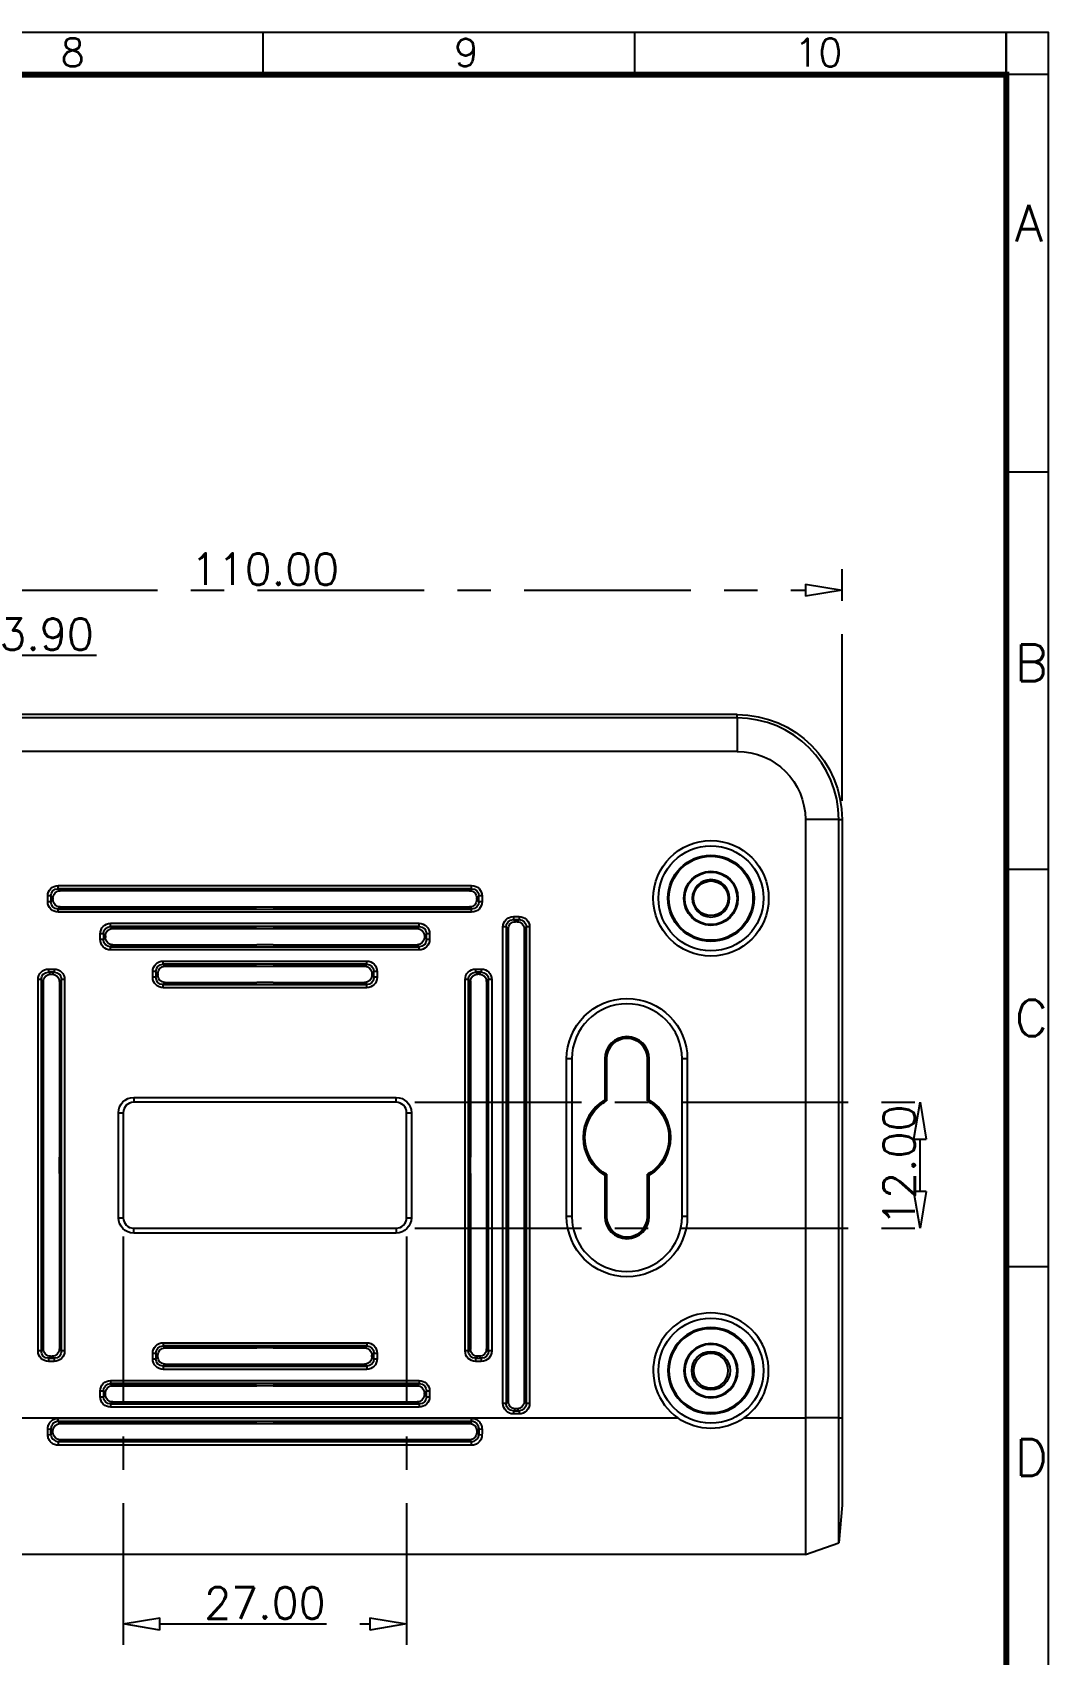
# Model space of a CAD drawing. Header units: millimetres. Extents: x 3683 to 5830, y 1279 to 1555.
# Drawn here: x 3948.6 to 4045.4, y 1400.5 to 1555 of the extents above; entities that cross this region are included whole.
import ezdxf

# ---------------------------------------------------------------- set-up
doc = ezdxf.new("R2010")
doc.units = ezdxf.units.MM
doc.header["$LTSCALE"] = 0.5
doc.linetypes.add('CENTER', pattern=[50.8, 31.75, -6.35, 6.35, -6.35])
doc.layers.add('112', color=7, linetype='Continuous', true_color=0xffffff)
doc.layers.add('A1_KUANG', color=7, linetype='Continuous')
doc.layers.add('A4_KUANG', color=7, linetype='Continuous')
doc.layers.add('dim', color=82, linetype='Continuous', lineweight=9)
doc.styles.get("Standard").update_dxf_attribs({"font": 'txt', "bigfont": 'gbcbig.shx'})
doc.dimstyles.new('VT-3.00', dxfattribs={"dimtxt": 3, "dimasz": 3.5, "dimexe": 2, "dimexo": 1.8, "dimgap": 0.5, "dimtad": 1, "dimzin": 0, "dimdsep": 46, "dimtxsty": 'Standard', "dimblk": 'CLOSEDBLANK', "dimcen": 0.3, "dimclrd": 1, "dimclre": 1, "dimclrt": 7, "dimadec": 1, "dimazin": 0, "dimtfac": 1, "dimtofl": 0, "dimtmove": 0, "dimatfit": 3, "dimldrblk": 'CLOSEDBLANK', "dimfxl": 0, "dimtolj": 1, "dimtzin": 0, "dimarcsym": 0})

# ---------------------------------------------------------------- blocks, each defined once
blk = doc.blocks.new('A$C3291225B')
at = {"layer": 'A4_KUANG'}
for p, q in [((204.67, 194.15), (204.67, 197.01)), ((229.9, 194.15), (229.9, 197.01)), ((255.13, 194.15), (255.13, 197.01)), ((255.14, 0), (255.14, 197.01)), ((258, 194.15), (2.87, 194.15)), ((257.99, 167.16), (255.13, 167.16)), ((257.99, 140.18), (255.13, 140.18)), ((257.99, 113.2), (255.13, 113.2))]:
    blk.add_line(p, q, dxfattribs=at)
at = {"layer": 'A4_KUANG', "color": 8}
blk.add_lwpolyline([(258, 0), (258, 197.01), (0, 197.01), (0, 0)], close=True, dxfattribs=at)
at = {"layer": 'A4_KUANG', "const_width": 0.4}
blk.add_lwpolyline([(2.87, 2.87), (2.87, 194.15), (255.13, 194.15), (255.14, 2.87), (2.87, 2.87)], dxfattribs=at)
at = {"layer": 'A4_KUANG'}
for s, height, p in [('8', 1.91, (190.91, 194.69)), ('9', 1.91, (217.64, 194.69)), ('10', 1.91, (240.72, 194.69)), ('A', 2.48, (255.71, 182.82)), ('B', 2.48, (255.71, 152.97)), ('C', 2.48, (255.71, 128.85)), ('D', 2.48, (255.71, 99.01))]:
    blk.add_text(s, height=height, dxfattribs=at).set_placement(p)
blk = doc.blocks.new('_ClosedBlank')
at = {"color": 0, "linetype": 'ByBlock', "lineweight": -2}
for p, q in [((-1, 0.167), (0, 0)), ((-1, 0.167), (-1, -0.167)), ((0, 0), (-1, -0.167))]:
    blk.add_line(p, q, dxfattribs=at)
blk = doc.blocks.new('*D5')
at = {"layer": 'Defpoints', "color": 0, "linetype": 'CENTER'}
for p in [(8496.46, 3094.49), (8386.46, 3072.63), (8496.46, 3072.63)]:
    blk.add_point(p, dxfattribs=at)
at = {"layer": 'dim', "color": 1, "linetype": 'CENTER', "lineweight": -2}
for p, q in [((8386.46, 3074.43), (8386.46, 3096.49)), ((8496.46, 3074.43), (8496.46, 3096.49)), ((8389.96, 3094.49), (8492.96, 3094.49))]:
    blk.add_line(p, q, dxfattribs=at)
at = {"layer": 'dim', "color": 1, "linetype": 'CENTER', "lineweight": -2, "xscale": 3.5, "yscale": 3.5, "zscale": 3.5, "rotation": 180}
blk.add_blockref('_ClosedBlank', (8386.46, 3094.49), dxfattribs=at)
at = {"layer": 'dim', "color": 1, "linetype": 'CENTER', "lineweight": -2, "xscale": 3.5, "yscale": 3.5, "zscale": 3.5}
blk.add_blockref('_ClosedBlank', (8496.46, 3094.49), dxfattribs=at)
at = {"layer": 'dim', "color": 7, "linetype": 'CENTER', "insert": (8441.46, 3096.49), "char_height": 3, "attachment_point": 5}
blk.add_mtext('\\A1;110.00', dxfattribs=at)
blk = doc.blocks.new('*D12')
at = {"layer": 'Defpoints', "color": 0, "linetype": 'CENTER'}
for p in [(8427.96, 3034.7), (8454.96, 3034.7), (8454.96, 2996)]:
    blk.add_point(p, dxfattribs=at)
at = {"layer": 'dim', "color": 1, "linetype": 'CENTER', "lineweight": -2}
for p, q in [((8427.96, 3032.9), (8427.96, 2994)), ((8454.96, 3032.9), (8454.96, 2994)), ((8431.46, 2996), (8451.46, 2996))]:
    blk.add_line(p, q, dxfattribs=at)
at = {"layer": 'dim', "color": 1, "linetype": 'CENTER', "lineweight": -2, "xscale": 3.5, "yscale": 3.5, "zscale": 3.5, "rotation": 180}
blk.add_blockref('_ClosedBlank', (8427.96, 2996), dxfattribs=at)
at = {"layer": 'dim', "color": 1, "linetype": 'CENTER', "lineweight": -2, "xscale": 3.5, "yscale": 3.5, "zscale": 3.5}
blk.add_blockref('_ClosedBlank', (8454.96, 2996), dxfattribs=at)
at = {"layer": 'dim', "color": 7, "linetype": 'CENTER', "insert": (8441.46, 2998), "char_height": 3, "attachment_point": 5}
blk.add_mtext('\\A1;27.00', dxfattribs=at)
blk = doc.blocks.new('*D13')
at = {"layer": 'Defpoints', "color": 0, "linetype": 'CENTER'}
for p in [(8453.96, 3045.7), (8503.89, 3045.7), (8453.96, 3033.7)]:
    blk.add_point(p, dxfattribs=at)
at = {"layer": 'dim', "color": 1, "linetype": 'CENTER', "lineweight": -2}
for p, q in [((8455.76, 3045.7), (8505.89, 3045.7)), ((8503.89, 3037.2), (8503.89, 3042.2)), ((8455.76, 3033.7), (8505.89, 3033.7))]:
    blk.add_line(p, q, dxfattribs=at)
at = {"layer": 'dim', "color": 1, "linetype": 'CENTER', "lineweight": -2, "xscale": 3.5, "yscale": 3.5, "zscale": 3.5}
for p, rotation in [((8503.89, 3045.7), 90), ((8503.89, 3033.7), 270)]:
    blk.add_blockref('_ClosedBlank', p, dxfattribs=dict(at, rotation=rotation))
at = {"layer": 'dim', "color": 7, "linetype": 'CENTER', "insert": (8501.89, 3039.7), "char_height": 3, "attachment_point": 5, "rotation": 90}
blk.add_mtext('\\A1;12.00', dxfattribs=at)
blk = doc.blocks.new('*D14')
at = {"layer": 'Defpoints', "color": 0, "linetype": 'CENTER'}
for p in [(8408.91, 3088.29), (8405.01, 3049.83), (8408.91, 3049.83)]:
    blk.add_point(p, dxfattribs=at)
at = {"layer": 'dim', "color": 1, "linetype": 'CENTER', "lineweight": -2}
for p, q in [((8405.01, 3051.63), (8405.01, 3090.29)), ((8408.91, 3051.63), (8408.91, 3090.29)), ((8401.51, 3088.29), (8398.01, 3088.29)), ((8412.41, 3088.29), (8425.41, 3088.29))]:
    blk.add_line(p, q, dxfattribs=at)
at = {"layer": 'dim', "color": 1, "linetype": 'CENTER', "lineweight": -2, "xscale": 3.5, "yscale": 3.5, "zscale": 3.5}
blk.add_blockref('_ClosedBlank', (8405.01, 3088.29), dxfattribs=at)
at = {"layer": 'dim', "color": 1, "linetype": 'CENTER', "lineweight": -2, "xscale": 3.5, "yscale": 3.5, "zscale": 3.5, "rotation": 180}
blk.add_blockref('_ClosedBlank', (8408.91, 3088.29), dxfattribs=at)
at = {"layer": 'dim', "color": 7, "linetype": 'CENTER', "insert": (8420.66, 3090.29), "char_height": 3, "attachment_point": 5}
blk.add_mtext('\\A1;3.90', dxfattribs=at)

msp = doc.modelspace()

# ---------------------------------------------------------------- linework, layer by layer
at = {"layer": '112', "color": 7}
for p, q in [((4015.7, 1490), (3925.7, 1490)), ((4015.7, 1489.684), (4015.7, 1490)), ((4015.7, 1489.684), (3925.7, 1489.684)), ((4015.7, 1489.684), (4015.7, 1486.5)), ((4015.7, 1486.5), (3925.7, 1486.5)), ((4022.2, 1480), (4022.2, 1423)), ((4025.385, 1480), (4022.2, 1480)), ((4025.385, 1423), (4025.385, 1480)), ((4025.385, 1480), (4025.7, 1480)), ((4025.7, 1480), (4025.7, 1423)), ((3951.003, 1473.717), (3990.398, 1473.717)), ((3951.003, 1473.419), (3951.003, 1473.717)), ((3990.398, 1473.419), (3951.003, 1473.419)), ((3951.154, 1473.268), (3951.003, 1473.419)), ((3951.154, 1473.268), (3969.9, 1473.268)), ((3969.918, 1473.224), (3951.198, 1473.224)), ((3969.9, 1473.268), (3969.918, 1473.224)), ((3971.483, 1473.224), (3969.918, 1473.224)), ((3971.483, 1473.224), (3971.5, 1473.268)), ((3990.203, 1473.224), (3971.483, 1473.224)), ((3971.5, 1473.268), (3990.247, 1473.268)), ((3990.398, 1473.419), (3990.247, 1473.268)), ((3990.398, 1473.419), (3990.398, 1473.717)), ((3950.007, 1472.179), (3950.007, 1472.721)), ((3950.306, 1472.721), (3950.007, 1472.721)), ((3950.306, 1472.179), (3950.007, 1472.179)), ((3950.306, 1472.721), (3950.306, 1472.179)), ((3950.306, 1472.721), (3950.5, 1472.527)), ((3950.5, 1472.374), (3950.306, 1472.179)), ((3950.5, 1472.527), (3950.5, 1472.374)), ((3951.003, 1471.482), (3951.154, 1471.633)), ((3951.003, 1471.183), (3951.003, 1471.482)), ((3951.003, 1471.482), (3990.398, 1471.482)), ((3951.154, 1471.633), (3969.9, 1471.633)), ((3951.198, 1471.676), (3969.918, 1471.676)), ((3969.918, 1471.676), (3969.9, 1471.633)), ((3969.918, 1471.676), (3971.483, 1471.676)), ((3971.5, 1471.633), (3971.483, 1471.676)), ((3971.483, 1471.676), (3990.203, 1471.676)), ((3971.5, 1471.633), (3990.247, 1471.633)), ((3990.247, 1471.633), (3990.398, 1471.482)), ((3990.398, 1471.183), (3990.398, 1471.482)), ((3990.9, 1472.527), (3991.095, 1472.721)), ((3990.9, 1472.374), (3990.9, 1472.527)), ((3991.095, 1472.179), (3990.9, 1472.374)), ((3991.394, 1472.721), (3991.095, 1472.721)), ((3991.095, 1472.179), (3991.095, 1472.721)), ((3991.394, 1472.179), (3991.095, 1472.179)), ((3991.394, 1472.721), (3991.394, 1472.179)), ((3990.398, 1471.183), (3951.003, 1471.183)), ((3956.003, 1470.117), (3985.398, 1470.117)), ((3956.003, 1469.819), (3956.003, 1470.117)), ((3985.398, 1469.819), (3956.003, 1469.819)), ((3956.154, 1469.668), (3956.003, 1469.819)), ((3969.9, 1469.668), (3956.154, 1469.668)), ((3969.9, 1469.668), (3969.918, 1469.624)), ((3971.483, 1469.624), (3971.5, 1469.668)), ((3985.247, 1469.668), (3971.5, 1469.668)), ((3985.398, 1469.819), (3985.247, 1469.668)), ((3985.398, 1469.819), (3985.398, 1470.117)), ((3993.383, 1424.374), (3993.383, 1469.769)), ((3993.682, 1469.769), (3993.383, 1469.769)), ((3993.682, 1469.769), (3993.682, 1424.374)), ((3993.682, 1469.769), (3993.833, 1469.618)), ((3994.379, 1470.765), (3994.922, 1470.765)), ((3994.379, 1470.765), (3994.379, 1470.466)), ((3994.922, 1470.466), (3994.379, 1470.466)), ((3994.574, 1470.272), (3994.379, 1470.466)), ((3994.727, 1470.272), (3994.574, 1470.272)), ((3994.922, 1470.466), (3994.727, 1470.272)), ((3994.922, 1470.765), (3994.922, 1470.466)), ((3995.468, 1469.618), (3995.619, 1469.769)), ((3995.619, 1424.374), (3995.619, 1469.769)), ((3995.918, 1469.769), (3995.619, 1469.769)), ((3995.918, 1469.769), (3995.918, 1424.374)), ((3955.007, 1468.579), (3955.007, 1469.121)), ((3955.306, 1469.121), (3955.007, 1469.121)), ((3955.306, 1468.579), (3955.007, 1468.579)), ((3955.306, 1469.121), (3955.306, 1468.579)), ((3955.306, 1469.121), (3955.5, 1468.927)), ((3955.5, 1468.774), (3955.306, 1468.579)), ((3955.5, 1468.927), (3955.5, 1468.774)), ((3956.198, 1469.624), (3969.918, 1469.624)), ((3969.918, 1469.624), (3971.483, 1469.624)), ((3971.483, 1469.624), (3985.203, 1469.624)), ((3985.9, 1468.927), (3986.095, 1469.121)), ((3985.9, 1468.927), (3985.9, 1468.774)), ((3986.095, 1468.579), (3985.9, 1468.774)), ((3986.394, 1469.121), (3986.095, 1469.121)), ((3986.095, 1468.579), (3986.095, 1469.121)), ((3986.394, 1468.579), (3986.095, 1468.579)), ((3986.394, 1469.121), (3986.394, 1468.579)), ((3993.833, 1469.618), (3993.833, 1447.872)), ((3993.877, 1469.574), (3993.877, 1447.872)), ((3995.424, 1447.854), (3995.424, 1469.574)), ((3995.468, 1469.618), (3995.468, 1447.872)), ((3956.003, 1467.882), (3956.154, 1468.033)), ((3956.003, 1467.583), (3956.003, 1467.882)), ((3956.003, 1467.882), (3985.398, 1467.882)), ((3985.398, 1467.583), (3956.003, 1467.583)), ((3956.154, 1468.033), (3969.9, 1468.033)), ((3956.198, 1468.076), (3969.918, 1468.076)), ((3969.918, 1468.076), (3969.9, 1468.033)), ((3971.483, 1468.076), (3969.918, 1468.076)), ((3971.5, 1468.033), (3971.483, 1468.076)), ((3971.483, 1468.076), (3985.203, 1468.076)), ((3971.5, 1468.033), (3985.247, 1468.033)), ((3985.247, 1468.033), (3985.398, 1467.882)), ((3985.398, 1467.583), (3985.398, 1467.882)), ((3950.079, 1465.765), (3950.622, 1465.765)), ((3950.079, 1465.765), (3950.079, 1465.466)), ((3950.622, 1465.466), (3950.079, 1465.466)), ((3950.274, 1465.272), (3950.079, 1465.466)), ((3950.274, 1465.272), (3950.427, 1465.272)), ((3950.622, 1465.466), (3950.427, 1465.272)), ((3950.622, 1465.765), (3950.622, 1465.466)), ((3960.007, 1464.979), (3960.007, 1465.521)), ((3960.306, 1465.521), (3960.007, 1465.521)), ((3960.306, 1465.521), (3960.306, 1464.979)), ((3960.306, 1465.521), (3960.5, 1465.327)), ((3960.5, 1465.174), (3960.306, 1464.979)), ((3960.5, 1465.327), (3960.5, 1465.174)), ((3961.003, 1466.517), (3980.398, 1466.517)), ((3961.003, 1466.219), (3961.003, 1466.517)), ((3980.398, 1466.219), (3961.003, 1466.219)), ((3961.154, 1466.068), (3961.003, 1466.219)), ((3969.9, 1466.068), (3961.154, 1466.068)), ((3961.198, 1466.024), (3969.918, 1466.024)), ((3969.9, 1466.068), (3969.918, 1466.024)), ((3969.918, 1466.024), (3971.483, 1466.024)), ((3971.483, 1466.024), (3971.5, 1466.068)), ((3971.483, 1466.024), (3980.203, 1466.024)), ((3980.247, 1466.068), (3971.5, 1466.068)), ((3980.398, 1466.219), (3980.247, 1466.068)), ((3980.398, 1466.219), (3980.398, 1466.517)), ((3980.9, 1465.327), (3981.095, 1465.521)), ((3980.9, 1465.327), (3980.9, 1465.174)), ((3981.095, 1464.979), (3980.9, 1465.174)), ((3981.394, 1465.521), (3981.095, 1465.521)), ((3981.095, 1464.979), (3981.095, 1465.521)), ((3981.394, 1465.521), (3981.394, 1464.979)), ((3990.779, 1465.765), (3991.322, 1465.765)), ((3990.779, 1465.765), (3990.779, 1465.466)), ((3991.322, 1465.466), (3990.779, 1465.466)), ((3990.974, 1465.272), (3990.779, 1465.466)), ((3991.127, 1465.272), (3990.974, 1465.272)), ((3991.322, 1465.466), (3991.127, 1465.272)), ((3991.322, 1465.765), (3991.322, 1465.466)), ((3949.083, 1429.374), (3949.083, 1464.769)), ((3949.382, 1464.769), (3949.083, 1464.769)), ((3949.382, 1464.769), (3949.382, 1429.374)), ((3949.382, 1464.769), (3949.533, 1464.618)), ((3949.533, 1447.872), (3949.533, 1464.618)), ((3949.577, 1464.574), (3949.577, 1447.872)), ((3951.124, 1464.574), (3951.124, 1447.854)), ((3951.168, 1464.618), (3951.319, 1464.769)), ((3951.168, 1464.618), (3951.168, 1447.872)), ((3951.319, 1429.374), (3951.319, 1464.769)), ((3951.618, 1464.769), (3951.319, 1464.769)), ((3951.618, 1464.769), (3951.618, 1429.374)), ((3960.306, 1464.979), (3960.007, 1464.979)), ((3961.003, 1464.282), (3961.154, 1464.433)), ((3961.003, 1463.983), (3961.003, 1464.282)), ((3961.003, 1464.282), (3980.398, 1464.282)), ((3980.398, 1463.983), (3961.003, 1463.983)), ((3961.154, 1464.433), (3969.9, 1464.433)), ((3961.198, 1464.476), (3969.918, 1464.476)), ((3969.918, 1464.476), (3969.9, 1464.433)), ((3971.483, 1464.476), (3969.918, 1464.476)), ((3971.5, 1464.433), (3971.483, 1464.476)), ((3971.483, 1464.476), (3980.203, 1464.476)), ((3971.5, 1464.433), (3980.247, 1464.433)), ((3980.247, 1464.433), (3980.398, 1464.282)), ((3980.398, 1463.983), (3980.398, 1464.282)), ((3981.394, 1464.979), (3981.095, 1464.979)), ((3989.783, 1429.374), (3989.783, 1464.769)), ((3990.082, 1464.769), (3989.783, 1464.769)), ((3990.082, 1464.769), (3990.082, 1429.374)), ((3990.082, 1464.769), (3990.233, 1464.618)), ((3990.233, 1464.618), (3990.233, 1447.872)), ((3990.277, 1464.574), (3990.277, 1447.854)), ((3991.824, 1464.574), (3991.824, 1447.872)), ((3991.868, 1464.618), (3992.019, 1464.769)), ((3991.868, 1447.872), (3991.868, 1464.618)), ((3992.318, 1464.769), (3992.019, 1464.769)), ((3992.019, 1429.374), (3992.019, 1464.769)), ((3992.318, 1464.769), (3992.318, 1429.374)), ((3999.95, 1457.2), (3999.45, 1457.2)), ((3999.45, 1442.2), (3999.45, 1457.2)), ((3999.95, 1457.2), (3999.95, 1442.2)), ((4003.075, 1457.2), (4003.075, 1453.294)), ((4003.075, 1457.2), (4003.119, 1457.2)), ((4003.119, 1453.269), (4003.119, 1457.2)), ((4003.25, 1457.2), (4003.25, 1453.193)), ((4007.15, 1453.193), (4007.15, 1457.2)), ((4007.325, 1457.2), (4007.282, 1457.2)), ((4007.282, 1457.2), (4007.282, 1453.269)), ((4007.325, 1453.294), (4007.325, 1457.2)), ((4010.95, 1457.2), (4010.45, 1457.2)), ((4010.45, 1442.2), (4010.45, 1457.2)), ((4010.95, 1457.2), (4010.95, 1442.2)), ((3958.2, 1453.53), (3983.2, 1453.53)), ((3958.2, 1453.53), (3958.2, 1453.072)), ((3983.2, 1453.072), (3958.2, 1453.072)), ((3983.2, 1453.072), (3983.2, 1453.53)), ((3956.742, 1442.072), (3956.742, 1452.072)), ((3956.742, 1452.072), (3957.2, 1452.072)), ((3957.2, 1452.072), (3957.2, 1442.072)), ((3984.2, 1442.072), (3984.2, 1452.072)), ((3984.2, 1452.072), (3984.659, 1452.072)), ((3984.659, 1452.072), (3984.659, 1442.072)), ((3949.533, 1447.872), (3949.577, 1447.872)), ((3949.577, 1447.872), (3949.577, 1446.272)), ((3951.124, 1447.854), (3951.168, 1447.872)), ((3951.124, 1446.289), (3951.124, 1447.854)), ((3990.277, 1447.854), (3990.233, 1447.872)), ((3990.277, 1446.289), (3990.277, 1447.854)), ((3991.824, 1447.872), (3991.824, 1446.272)), ((3991.868, 1447.872), (3991.824, 1447.872)), ((3993.877, 1447.872), (3993.833, 1447.872)), ((3993.877, 1447.872), (3993.877, 1446.272)), ((3995.468, 1447.872), (3995.424, 1447.854)), ((3995.424, 1446.289), (3995.424, 1447.854)), ((3949.577, 1446.272), (3949.533, 1446.272)), ((3949.533, 1429.525), (3949.533, 1446.272)), ((3949.577, 1446.272), (3949.577, 1429.569)), ((3951.168, 1446.272), (3951.124, 1446.289)), ((3951.124, 1446.289), (3951.124, 1429.569)), ((3951.168, 1446.272), (3951.168, 1429.525)), ((3990.233, 1446.272), (3990.277, 1446.289)), ((3990.233, 1446.272), (3990.233, 1429.525)), ((3990.277, 1446.289), (3990.277, 1429.569)), ((3991.824, 1446.272), (3991.868, 1446.272)), ((3991.824, 1446.272), (3991.824, 1429.569)), ((3991.868, 1429.525), (3991.868, 1446.272)), ((3993.833, 1446.272), (3993.877, 1446.272)), ((3993.833, 1446.272), (3993.833, 1424.525)), ((3993.877, 1446.272), (3993.877, 1424.569)), ((3995.424, 1446.289), (3995.468, 1446.272)), ((3995.424, 1424.569), (3995.424, 1446.289)), ((3995.468, 1446.272), (3995.468, 1424.525)), ((4003.075, 1446.106), (4003.075, 1442.2)), ((4003.119, 1442.2), (4003.119, 1446.131)), ((4003.25, 1446.208), (4003.25, 1442.2)), ((4007.15, 1442.2), (4007.15, 1446.208)), ((4007.282, 1446.131), (4007.282, 1442.2)), ((4007.325, 1442.2), (4007.325, 1446.106)), ((3956.742, 1442.072), (3957.2, 1442.072)), ((3984.2, 1442.072), (3984.659, 1442.072)), ((3999.95, 1442.2), (3999.45, 1442.2)), ((4003.075, 1442.2), (4003.119, 1442.2)), ((4007.325, 1442.2), (4007.282, 1442.2)), ((4010.95, 1442.2), (4010.45, 1442.2)), ((3958.2, 1441.072), (3983.2, 1441.072)), ((3958.2, 1440.613), (3958.2, 1441.072)), ((3983.2, 1440.613), (3958.2, 1440.613)), ((3983.2, 1441.072), (3983.2, 1440.613)), ((3949.533, 1429.525), (3949.382, 1429.374)), ((3951.319, 1429.374), (3951.168, 1429.525)), ((3961.003, 1430.161), (3980.398, 1430.161)), ((3961.003, 1430.161), (3961.003, 1429.862)), ((3980.398, 1429.862), (3961.003, 1429.862)), ((3961.154, 1429.711), (3961.003, 1429.862)), ((3961.154, 1429.711), (3969.9, 1429.711)), ((3961.198, 1429.667), (3969.918, 1429.667)), ((3969.918, 1429.667), (3969.9, 1429.711)), ((3971.483, 1429.667), (3969.918, 1429.667)), ((3971.5, 1429.711), (3971.483, 1429.667)), ((3971.483, 1429.667), (3980.203, 1429.667)), ((3971.5, 1429.711), (3980.247, 1429.711)), ((3980.398, 1429.862), (3980.247, 1429.711)), ((3980.398, 1430.161), (3980.398, 1429.862)), ((3990.233, 1429.525), (3990.082, 1429.374)), ((3992.019, 1429.374), (3991.868, 1429.525)), ((3949.382, 1429.374), (3949.083, 1429.374)), ((3950.079, 1428.677), (3950.274, 1428.872)), ((3950.079, 1428.677), (3950.079, 1428.378)), ((3950.079, 1428.677), (3950.622, 1428.677)), ((3950.622, 1428.378), (3950.079, 1428.378)), ((3950.274, 1428.872), (3950.427, 1428.872)), ((3950.427, 1428.872), (3950.622, 1428.677)), ((3950.622, 1428.677), (3950.622, 1428.378)), ((3951.618, 1429.374), (3951.319, 1429.374)), ((3960.007, 1428.622), (3960.007, 1429.165)), ((3960.007, 1429.165), (3960.306, 1429.165)), ((3960.007, 1428.622), (3960.306, 1428.622)), ((3960.306, 1429.165), (3960.306, 1428.622)), ((3960.306, 1429.165), (3960.5, 1428.97)), ((3960.5, 1428.817), (3960.306, 1428.622)), ((3960.5, 1428.817), (3960.5, 1428.97)), ((3961.003, 1427.925), (3961.154, 1428.076)), ((3961.003, 1427.925), (3961.003, 1427.626)), ((3961.003, 1427.925), (3980.398, 1427.925)), ((3969.9, 1428.076), (3961.154, 1428.076)), ((3961.198, 1428.12), (3969.918, 1428.12)), ((3969.9, 1428.076), (3969.918, 1428.12)), ((3969.918, 1428.12), (3971.483, 1428.12)), ((3971.483, 1428.12), (3971.5, 1428.076)), ((3971.483, 1428.12), (3980.203, 1428.12)), ((3980.247, 1428.076), (3971.5, 1428.076)), ((3980.247, 1428.076), (3980.398, 1427.925)), ((3980.398, 1427.925), (3980.398, 1427.626)), ((3980.9, 1428.97), (3981.095, 1429.165)), ((3980.9, 1428.817), (3980.9, 1428.97)), ((3981.095, 1428.622), (3980.9, 1428.817)), ((3981.095, 1429.165), (3981.394, 1429.165)), ((3981.095, 1428.622), (3981.095, 1429.165)), ((3981.095, 1428.622), (3981.394, 1428.622)), ((3981.394, 1429.165), (3981.394, 1428.622)), ((3990.082, 1429.374), (3989.783, 1429.374)), ((3990.779, 1428.677), (3990.974, 1428.872)), ((3990.779, 1428.677), (3990.779, 1428.378)), ((3990.779, 1428.677), (3991.322, 1428.677)), ((3991.322, 1428.378), (3990.779, 1428.378)), ((3991.127, 1428.872), (3990.974, 1428.872)), ((3991.127, 1428.872), (3991.322, 1428.677)), ((3991.322, 1428.677), (3991.322, 1428.378)), ((3992.318, 1429.374), (3992.019, 1429.374)), ((3956.003, 1426.561), (3985.398, 1426.561)), ((3956.003, 1426.561), (3956.003, 1426.262)), ((3980.398, 1427.626), (3961.003, 1427.626)), ((3985.398, 1426.561), (3985.398, 1426.262)), ((3955.007, 1425.022), (3955.007, 1425.565)), ((3955.007, 1425.565), (3955.306, 1425.565)), ((3955.007, 1425.022), (3955.306, 1425.022)), ((3955.306, 1425.565), (3955.306, 1425.022)), ((3955.306, 1425.565), (3955.5, 1425.37)), ((3955.5, 1425.217), (3955.306, 1425.022)), ((3955.5, 1425.217), (3955.5, 1425.37)), ((3985.398, 1426.262), (3956.003, 1426.262)), ((3956.154, 1426.111), (3956.003, 1426.262)), ((3956.154, 1426.111), (3969.9, 1426.111)), ((3956.198, 1426.067), (3969.918, 1426.067)), ((3969.918, 1426.067), (3969.9, 1426.111)), ((3971.483, 1426.067), (3969.918, 1426.067)), ((3971.5, 1426.111), (3971.483, 1426.067)), ((3971.483, 1426.067), (3985.203, 1426.067)), ((3971.5, 1426.111), (3985.247, 1426.111)), ((3985.398, 1426.262), (3985.247, 1426.111)), ((3985.9, 1425.37), (3986.095, 1425.565)), ((3985.9, 1425.217), (3985.9, 1425.37)), ((3986.095, 1425.022), (3985.9, 1425.217)), ((3986.095, 1425.022), (3986.095, 1425.565)), ((3986.095, 1425.565), (3986.394, 1425.565)), ((3986.095, 1425.022), (3986.394, 1425.022)), ((3986.394, 1425.565), (3986.394, 1425.022)), ((3956.003, 1424.325), (3956.154, 1424.476)), ((3956.003, 1424.325), (3956.003, 1424.026)), ((3956.003, 1424.325), (3985.398, 1424.325)), ((3985.398, 1424.026), (3956.003, 1424.026)), ((3969.9, 1424.476), (3956.154, 1424.476)), ((3956.198, 1424.52), (3969.918, 1424.52)), ((3969.9, 1424.476), (3969.918, 1424.52)), ((3969.918, 1424.52), (3971.483, 1424.52)), ((3971.483, 1424.52), (3971.5, 1424.476)), ((3971.483, 1424.52), (3985.203, 1424.52)), ((3985.247, 1424.476), (3971.5, 1424.476)), ((3985.247, 1424.476), (3985.398, 1424.325)), ((3985.398, 1424.325), (3985.398, 1424.026)), ((3993.682, 1424.374), (3993.383, 1424.374)), ((3993.833, 1424.525), (3993.682, 1424.374)), ((3994.379, 1423.677), (3994.574, 1423.872)), ((3994.379, 1423.677), (3994.379, 1423.378)), ((3994.379, 1423.677), (3994.922, 1423.677)), ((3994.922, 1423.378), (3994.379, 1423.378)), ((3994.727, 1423.872), (3994.574, 1423.872)), ((3994.727, 1423.872), (3994.922, 1423.677)), ((3994.922, 1423.677), (3994.922, 1423.378)), ((3995.619, 1424.374), (3995.468, 1424.525)), ((3995.918, 1424.374), (3995.619, 1424.374)), ((3931.363, 1423), (4010.038, 1423)), ((3950.309, 1421.961), (3950.5, 1421.77)), ((3950.5, 1421.617), (3950.5, 1421.77)), ((3951.003, 1422.96), (3990.398, 1422.96)), ((3951.003, 1422.662), (3951.003, 1422.96)), ((3990.398, 1422.662), (3951.003, 1422.662)), ((3951.154, 1422.511), (3951.003, 1422.662)), ((3969.9, 1422.511), (3951.154, 1422.511)), ((3951.198, 1422.467), (3969.918, 1422.467)), ((3969.918, 1422.467), (3969.9, 1422.511)), ((3969.918, 1422.467), (3971.483, 1422.467)), ((3971.5, 1422.511), (3971.483, 1422.467)), ((3971.483, 1422.467), (3990.203, 1422.467)), ((3990.247, 1422.511), (3971.5, 1422.511)), ((3990.398, 1422.662), (3990.247, 1422.511)), ((3990.398, 1422.662), (3990.398, 1422.96)), ((3990.9, 1421.77), (3991.091, 1421.961)), ((3990.9, 1421.77), (3990.9, 1421.617)), ((4016.363, 1423), (4022.2, 1423)), ((4022.2, 1423), (4022.2, 1410)), ((4025.385, 1423), (4022.2, 1423)), ((4025.385, 1411.092), (4025.385, 1423)), ((4025.385, 1423), (4025.7, 1423)), ((4025.7, 1423), (4025.7, 1414.7)), ((3950.5, 1421.617), (3950.314, 1421.431)), ((3951.026, 1420.748), (3951.172, 1420.894)), ((3951.026, 1420.388), (3951.026, 1420.748)), ((3951.026, 1420.748), (3990.375, 1420.748)), ((3990.375, 1420.388), (3951.026, 1420.388)), ((3969.907, 1420.894), (3951.172, 1420.894)), ((3969.918, 1420.92), (3951.198, 1420.92)), ((3969.907, 1420.894), (3969.918, 1420.92)), ((3971.483, 1420.92), (3969.918, 1420.92)), ((3971.483, 1420.92), (3971.493, 1420.894)), ((3990.203, 1420.92), (3971.483, 1420.92)), ((3990.229, 1420.894), (3971.493, 1420.894)), ((3990.229, 1420.894), (3990.375, 1420.748)), ((3990.375, 1420.388), (3990.375, 1420.748)), ((3991.087, 1421.431), (3990.9, 1421.617)), ((4025.7, 1414.7), (4025.385, 1411.092)), ((4022.2, 1410), (4025.385, 1411.092)), ((4022.2, 1410), (3919.2, 1410))]:
    msp.add_line(p, q, dxfattribs=at)
for centre, radius in [((4013.2, 1472.5), 5.5), ((4013.2, 1472.5), 5), ((4013.2, 1472.5), 4.105), ((4013.2, 1472.5), 4), ((4013.2, 1472.5), 2.579), ((4013.2, 1472.5), 2.5), ((4013.2, 1472.5), 1.65), ((4013.2, 1427.5), 5), ((4013.2, 1427.5), 1.833)]:
    msp.add_circle(centre, radius, dxfattribs=at)
at = {"layer": '112', "color": 7, "extrusion": (1.22461e-16, 0, -1)}
for centre, radius in [((-4013.2, 1472.5), 1.781), ((-4013.2, 1427.5), 4), ((-4013.2, 1427.5), 2.579), ((-4013.2, 1427.5), 2.5), ((-4013.2, 1427.5), 1.65)]:
    msp.add_circle(centre, radius, dxfattribs=at)
at = {"layer": '112', "color": 7, "extrusion": (0, 0, -1)}
msp.add_circle((-4013.2, 1427.5), 4.105, dxfattribs=at)
for centre, radius, start, end in [((-4015.7, 1480), 10, 90, 180), ((-4005.2, 1457.2), 5.75, 0, 180), ((-4005.2, 1457.2), 2.081, 0, 180), ((-3958.2, 1452.072), 1.458, 0, 90), ((-3983.2, 1452.072), 1.458, 90, 180), ((-4005.2, 1449.7), 4, 37.25382, 60.8236), ((-4005.2, 1449.7), 4, 119.1764, 142.74618), ((-4005.2, 1449.7), 4, 322.74618, 37.25382), ((-4005.2, 1449.7), 4, 142.74618, 217.25382), ((-4005.2, 1449.7), 4, 299.1764, 322.74618), ((-4005.2, 1449.7), 4, 217.25382, 240.8236), ((-3958.2, 1442.072), 1.458, 270, 0), ((-3983.2, 1442.072), 1.458, 180, 270), ((-4005.2, 1442.2), 5.75, 180, 0), ((-4005.2, 1442.2), 2.081, 180, 0), ((-4013.2, 1427.5), 5.5, 234.9032, 305.0968)]:
    msp.add_arc(centre, radius, start, end, dxfattribs=at)
at = {"layer": '112', "color": 7}
for centre, radius, start, end in [((4015.7, 1480), 9.684, 0, 90), ((4005.2, 1457.2), 5.25, 0, 180), ((4005.2, 1457.2), 2.125, 0, 180), ((4005.2, 1457.2), 1.95, 0, 180), ((3958.2, 1452.072), 1, 90, 180), ((3983.2, 1452.072), 1, 0, 90), ((4005.2, 1449.7), 4.175, 120.59587, 239.40413), ((4005.2, 1449.7), 4.131, 120.25041, 142.76064), ((4005.2, 1449.7), 4.131, 37.23936, 59.74959), ((4005.2, 1449.7), 4.175, 300.59587, 59.40413), ((4005.2, 1449.7), 4.131, 217.23936, 239.74959), ((4005.2, 1449.7), 4.131, 300.25041, 322.76064), ((3958.2, 1442.072), 1, 180, 270), ((3983.2, 1442.072), 1, 270, 0), ((4005.2, 1442.2), 5.25, 180, 0), ((4005.2, 1442.2), 2.125, 180, 0), ((4005.2, 1442.2), 1.95, 180, 0), ((4013.2, 1427.5), 5.5, 305.0968, 234.9032)]:
    msp.add_arc(centre, radius, start, end, dxfattribs=at)
at = {"layer": '112', "color": 7, "extrusion": (1.22461e-16, 0, -1)}
msp.add_arc((-4015.7, 1480), 6.5, 90, 180, dxfattribs=at)
at = {"layer": '112', "color": 7, "extrusion": (0, 0, -1)}
for centre, major_axis in [((3951.011, 1472.714), (0.712, -0.712)), ((3951.203, 1472.521), (0.499, -0.499)), ((3990.198, 1472.521), (-0.499, -0.499)), ((3990.39, 1472.714), (-0.712, -0.712)), ((3951.011, 1472.186), (0.712, 0.712)), ((3951.203, 1472.379), (0.499, 0.499)), ((3990.198, 1472.379), (-0.499, 0.499)), ((3990.39, 1472.186), (-0.712, 0.712)), ((3956.011, 1469.114), (0.712, -0.712)), ((3985.39, 1469.114), (-0.712, -0.712)), ((3994.387, 1469.762), (0.712, -0.712)), ((3994.579, 1469.569), (0.499, -0.499)), ((3994.721, 1469.569), (-0.499, -0.499)), ((3994.914, 1469.762), (-0.712, -0.712)), ((3956.011, 1468.586), (0.712, 0.712)), ((3956.203, 1468.921), (0.499, -0.499)), ((3956.203, 1468.779), (0.499, 0.499)), ((3985.198, 1468.921), (-0.499, -0.499)), ((3985.198, 1468.779), (-0.499, 0.499)), ((3985.39, 1468.586), (-0.712, 0.712)), ((3950.087, 1464.762), (0.712, -0.712)), ((3950.279, 1464.569), (0.499, -0.499)), ((3950.421, 1464.569), (-0.499, -0.499)), ((3950.614, 1464.762), (-0.712, -0.712)), ((3961.011, 1465.514), (0.712, -0.712)), ((3961.203, 1465.321), (0.499, -0.499)), ((3961.203, 1465.179), (0.499, 0.499)), ((3980.198, 1465.321), (-0.499, -0.499)), ((3980.198, 1465.179), (-0.499, 0.499)), ((3980.39, 1465.514), (-0.712, -0.712)), ((3990.787, 1464.762), (0.712, -0.712)), ((3990.979, 1464.569), (0.499, -0.499)), ((3991.121, 1464.569), (-0.499, -0.499)), ((3991.314, 1464.762), (-0.712, -0.712)), ((3961.011, 1464.986), (0.712, 0.712)), ((3980.39, 1464.986), (-0.712, 0.712)), ((3950.279, 1429.574), (0.499, 0.499)), ((3950.421, 1429.574), (-0.499, 0.499)), ((3961.011, 1429.157), (0.712, -0.712)), ((3961.203, 1428.965), (0.499, -0.499)), ((3980.198, 1428.965), (-0.499, -0.499)), ((3980.39, 1429.157), (-0.712, -0.712)), ((3990.979, 1429.574), (0.499, 0.499)), ((3991.121, 1429.574), (-0.499, 0.499)), ((3950.087, 1429.382), (0.712, 0.712)), ((3950.614, 1429.382), (-0.712, 0.712)), ((3961.011, 1428.63), (0.712, 0.712)), ((3961.203, 1428.822), (0.499, 0.499)), ((3980.198, 1428.822), (-0.499, 0.499)), ((3980.39, 1428.63), (-0.712, 0.712)), ((3990.787, 1429.382), (0.712, 0.712)), ((3991.314, 1429.382), (-0.712, 0.712)), ((3956.011, 1425.557), (0.712, -0.712)), ((3985.39, 1425.557), (-0.712, -0.712)), ((3956.011, 1425.03), (0.712, 0.712)), ((3956.203, 1425.365), (0.499, -0.499)), ((3956.203, 1425.222), (0.499, 0.499)), ((3985.198, 1425.365), (-0.499, -0.499)), ((3985.198, 1425.222), (-0.499, 0.499)), ((3985.39, 1425.03), (-0.712, 0.712)), ((3994.387, 1424.382), (0.712, 0.712)), ((3994.579, 1424.574), (0.499, 0.499)), ((3994.721, 1424.574), (-0.499, 0.499)), ((3994.914, 1424.382), (-0.712, 0.712)), ((3951.203, 1421.765), (0.499, -0.499)), ((3990.198, 1421.765), (-0.499, -0.499)), ((3951.203, 1421.622), (0.499, 0.499)), ((3990.198, 1421.622), (-0.499, 0.499))]:
    msp.add_ellipse(centre, major_axis=major_axis, ratio=0.9924325, start_param=2.3599926, end_param=3.9231927, dxfattribs=at)
at = {"layer": '112', "color": 7, "extrusion": (1.22461e-16, -3.69779e-32, -1)}
msp.add_ellipse((3951.011, 1472.714), major_axis=(-0.502, 0.502), ratio=0.9860607, start_param=5.5015852, end_param=7.0647854, dxfattribs=at)
at = {"layer": '112', "color": 7}
for centre, major_axis, ratio, start_param, end_param in [((3951.159, 1472.565), (0.499, -0.499), 0.9924325, 2.3599926, 2.5838987), ((3990.241, 1472.565), (-0.499, -0.499), 0.9924325, 3.6992866, 3.9231927), ((3951.159, 1472.335), (0.499, 0.499), 0.9924325, 3.6992866, 3.9231927), ((3990.241, 1472.335), (-0.499, 0.499), 0.9924325, 2.3599926, 2.5838987), ((3956.159, 1468.965), (0.499, -0.499), 0.9924325, 2.3599926, 2.5838987), ((3985.241, 1468.965), (-0.499, -0.499), 0.9924325, 3.6992866, 3.9231927), ((3994.535, 1469.613), (0.499, -0.499), 0.9924325, 3.6992866, 3.9231927), ((3994.765, 1469.613), (-0.499, -0.499), 0.9924325, 2.3599926, 2.5838987), ((3956.159, 1468.735), (0.499, 0.499), 0.9924325, 3.6992866, 3.9231927), ((3985.241, 1468.735), (-0.499, 0.499), 0.9924325, 2.3599926, 2.5838987), ((3961.159, 1465.365), (0.499, -0.499), 0.9924325, 2.3599926, 2.5838987), ((3980.241, 1465.365), (-0.499, -0.499), 0.9924325, 3.6992866, 3.9231927), ((3950.235, 1464.613), (0.499, -0.499), 0.9924325, 3.6992866, 3.9231927), ((3950.465, 1464.613), (-0.499, -0.499), 0.9924325, 2.3599926, 2.5838987), ((3961.159, 1465.135), (0.499, 0.499), 0.9924325, 3.6992866, 3.9231927), ((3980.241, 1465.135), (-0.499, 0.499), 0.9924325, 2.3599926, 2.5838987), ((3990.935, 1464.613), (0.499, -0.499), 0.9924325, 3.6992866, 3.9231927), ((3991.165, 1464.613), (-0.499, -0.499), 0.9924325, 2.3599926, 2.5838987), ((3950.235, 1429.531), (0.499, 0.499), 0.9924325, 2.3599926, 2.5838987), ((3950.465, 1429.531), (-0.499, 0.499), 0.9924325, 3.6992866, 3.9231927), ((3961.159, 1429.008), (0.499, -0.499), 0.9924325, 2.3599926, 2.5838987), ((3980.241, 1429.008), (-0.499, -0.499), 0.9924325, 3.6992866, 3.9231927), ((3990.935, 1429.531), (0.499, 0.499), 0.9924325, 2.3599926, 2.5838987), ((3991.165, 1429.531), (-0.499, 0.499), 0.9924325, 3.6992866, 3.9231927), ((3961.159, 1428.779), (0.499, 0.499), 0.9924325, 3.6992866, 3.9231927), ((3980.241, 1428.779), (-0.499, 0.499), 0.9924325, 2.3599926, 2.5838987), ((3956.159, 1425.408), (0.499, -0.499), 0.9924325, 2.3599926, 2.5838987), ((3985.241, 1425.408), (-0.499, -0.499), 0.9924325, 3.6992866, 3.9231927), ((3956.159, 1425.179), (0.499, 0.499), 0.9924325, 3.6992866, 3.9231927), ((3985.241, 1425.179), (-0.499, 0.499), 0.9924325, 2.3599926, 2.5838987), ((3994.535, 1424.531), (0.499, 0.499), 0.9924325, 2.3599926, 2.5838987), ((3994.765, 1424.531), (-0.499, 0.499), 0.9924325, 3.6992866, 3.9231927), ((3950.01, 1421.961), (-0.3, -0.002), 0.0818211, 1.5702086, 3.0540319), ((3951.159, 1421.808), (0.499, -0.499), 0.9924325, 2.3599926, 2.5838987), ((3990.241, 1421.808), (-0.499, -0.499), 0.9924325, 3.6992866, 3.9231927), ((3991.39, 1421.961), (-0.3, 0.002), 0.0818211, 0.0875608, 1.571384), ((3950.015, 1421.431), (-0.3, -0.003), 0.1235643, 1.5694501, 3.0536505), ((3991.385, 1421.431), (-0.3, 0.003), 0.1235643, 0.0879421, 1.5721425)]:
    msp.add_ellipse(centre, major_axis=major_axis, ratio=ratio, start_param=start_param, end_param=end_param, dxfattribs=at)
at = {"layer": '112', "color": 7, "extrusion": (1.22461e-16, 6.16298e-33, -1)}
for centre, major_axis, start_param, end_param in [((3949.451, 1474.274), (-1.876, 1.004), 3.4369962, 3.6609023), ((3996.474, 1471.321), (1.004, 1.876), 3.4369962, 3.6609023), ((3948.527, 1466.321), (-1.004, 1.876), 2.622283, 2.8461891), ((3949.451, 1423.517), (-1.876, 1.004), 3.4369962, 3.6609023)]:
    msp.add_ellipse(centre, major_axis=major_axis, ratio=0.1629061, start_param=start_param, end_param=end_param, dxfattribs=at)
at = {"layer": '112', "color": 7, "extrusion": (1.22461e-16, 1.84889e-32, -1)}
for centre, major_axis, start_param, end_param in [((3991.95, 1474.274), (1.876, 1.004), 2.622283, 2.8461891), ((3954.451, 1467.027), (1.876, 1.004), 5.7638757, 5.9877818), ((3981.95, 1463.427), (-1.876, 1.004), 0.2954035, 0.5193096)]:
    msp.add_ellipse(centre, major_axis=major_axis, ratio=0.1629061, start_param=start_param, end_param=end_param, dxfattribs=at)
at = {"layer": '112', "color": 7, "extrusion": (1.22461e-16, -2.46519e-32, -1)}
for centre, major_axis, ratio, start_param, end_param in [((3990.39, 1472.714), (0.502, 0.502), 0.9860607, 5.5015852, 7.0647854), ((3951.011, 1472.186), (0.502, 0.502), 0.9860607, 2.3599926, 3.9231927), ((3989.227, 1466.321), (-1.004, 1.876), 0.1629061, 2.622283, 2.8461891), ((3980.39, 1429.157), (0.502, 0.502), 0.9860607, 5.5015852, 7.0647854), ((3949.451, 1419.87), (1.876, 1.004), 0.1629061, 5.814941, 5.9877818)]:
    msp.add_ellipse(centre, major_axis=major_axis, ratio=ratio, start_param=start_param, end_param=end_param, dxfattribs=at)
at = {"layer": '112', "color": 7, "extrusion": (1.22461e-16, -6.16298e-33, -1)}
for centre, major_axis, start_param, end_param in [((3949.451, 1470.627), (1.876, 1.004), 5.7638757, 5.9877818), ((3986.95, 1467.027), (-1.876, 1.004), 0.2954035, 0.5193096), ((3952.174, 1466.321), (1.004, 1.876), 3.4369962, 3.6609023), ((3952.174, 1427.822), (-1.004, 1.876), 5.7638757, 5.9877818), ((3981.95, 1427.07), (-1.876, 1.004), 0.2954035, 0.5193096), ((3986.95, 1427.117), (1.876, 1.004), 2.622283, 2.8461891)]:
    msp.add_ellipse(centre, major_axis=major_axis, ratio=0.1629061, start_param=start_param, end_param=end_param, dxfattribs=at)
at = {"layer": '112', "color": 7, "extrusion": (1.22461e-16, 1.2326e-32, -1)}
for centre, major_axis, ratio, start_param, end_param in [((3991.95, 1470.627), (-1.876, 1.004), 0.1629061, 0.2954035, 0.5193096), ((3991.314, 1464.762), (0.502, 0.502), 0.9860607, 5.5015852, 7.0647854), ((3950.614, 1429.382), (-0.502, 0.502), 0.9860607, 2.3599926, 3.9231927), ((3990.787, 1429.382), (0.502, 0.502), 0.9860607, 2.3599926, 3.9231927)]:
    msp.add_ellipse(centre, major_axis=major_axis, ratio=ratio, start_param=start_param, end_param=end_param, dxfattribs=at)
at = {"layer": '112', "color": 7, "extrusion": (1.22461e-16, 0, -1)}
for centre, major_axis, ratio, start_param, end_param in [((3990.39, 1472.186), (-0.502, 0.502), 0.9860607, 2.3599926, 3.9231927), ((3956.011, 1469.114), (-0.502, 0.502), 0.9860607, 5.5015852, 7.0647854), ((3986.95, 1470.674), (1.876, 1.004), 0.1629061, 2.622283, 2.8461891), ((3956.011, 1468.586), (0.502, 0.502), 0.9860607, 2.3599926, 3.9231927), ((3950.087, 1464.762), (-0.502, 0.502), 0.9860607, 5.5015852, 7.0647854), ((3961.011, 1465.514), (-0.502, 0.502), 0.9860607, 5.5015852, 7.0647854), ((3959.451, 1467.074), (-1.876, 1.004), 0.1629061, 3.4369962, 3.6609023), ((3980.39, 1465.514), (0.502, 0.502), 0.9860607, 5.5015852, 7.0647854), ((3959.451, 1430.717), (-1.876, 1.004), 0.1629061, 3.4369962, 3.6609023), ((3989.227, 1427.822), (1.004, 1.876), 0.1629061, 0.2954035, 0.5193096), ((3950.087, 1429.382), (0.502, 0.502), 0.9860607, 2.3599926, 3.9231927), ((3980.39, 1428.63), (-0.502, 0.502), 0.9860607, 2.3599926, 3.9231927), ((3956.011, 1425.557), (-0.502, 0.502), 0.9860607, 5.5015852, 7.0647854), ((3956.011, 1425.03), (0.502, 0.502), 0.9860607, 2.3599926, 3.9231927), ((3954.451, 1427.117), (-1.876, 1.004), 0.1629061, 3.4369962, 3.6609023), ((3985.39, 1425.557), (0.502, 0.502), 0.9860607, 5.5015852, 7.0647854), ((3985.39, 1425.03), (-0.502, 0.502), 0.9860607, 2.3599926, 3.9231927), ((3954.451, 1423.47), (1.876, 1.004), 0.1629061, 5.7638757, 5.9877818), ((3986.95, 1423.47), (-1.876, 1.004), 0.1629061, 0.2954035, 0.5193096), ((3992.827, 1422.822), (1.004, 1.876), 0.1629061, 0.2954035, 0.5193096), ((3996.474, 1422.822), (-1.004, 1.876), 0.1629061, 5.7638757, 5.9877818), ((3951.118, 1423), (0, 13), 0.0854697, 4.5885008, 4.6304742), ((3951.417, 1423), (0, 12.7), 0.0874887, 4.5885008, 4.6304742), ((3991.95, 1423.517), (1.876, 1.004), 0.1629061, 2.622283, 2.8461891), ((3989.984, 1423), (0, 12.7), 0.0874887, 1.6527111, 1.6946845), ((3990.283, 1423), (0, 13), 0.0854697, 1.6527111, 1.6946845)]:
    msp.add_ellipse(centre, major_axis=major_axis, ratio=ratio, start_param=start_param, end_param=end_param, dxfattribs=at)
at = {"layer": '112', "color": 7, "extrusion": (1.22461e-16, -3.08149e-32, -1)}
for centre, start_param, end_param in [((3954.451, 1470.674), 3.4369962, 3.6609023), ((3991.95, 1419.87), 0.2954035, 0.4682443)]:
    msp.add_ellipse(centre, major_axis=(-1.876, 1.004), ratio=0.1629061, start_param=start_param, end_param=end_param, dxfattribs=at)
at = {"layer": '112', "color": 7, "extrusion": (1.22461e-16, -1.2326e-32, -1)}
for centre, major_axis, ratio, start_param, end_param in [((3985.39, 1469.114), (0.502, 0.502), 0.9860607, 5.5015852, 7.0647854), ((3985.39, 1468.586), (-0.502, 0.502), 0.9860607, 2.3599926, 3.9231927), ((3959.451, 1463.427), (1.876, 1.004), 0.1629061, 5.7638757, 5.9877818), ((3992.874, 1466.321), (1.004, 1.876), 0.1629061, 3.4369962, 3.6609023), ((3981.95, 1430.717), (1.876, 1.004), 0.1629061, 2.622283, 2.8461891)]:
    msp.add_ellipse(centre, major_axis=major_axis, ratio=ratio, start_param=start_param, end_param=end_param, dxfattribs=at)
at = {"layer": '112', "color": 7, "extrusion": (1.22461e-16, -4.93038e-32, -1)}
for centre, major_axis, ratio, start_param, end_param in [((3994.387, 1469.762), (-0.502, 0.502), 0.9860607, 5.5015852, 7.0647854), ((3981.95, 1467.074), (1.876, 1.004), 0.1629061, 2.622283, 2.8461891), ((3959.451, 1427.07), (1.876, 1.004), 0.1629061, 5.7638757, 5.9877818)]:
    msp.add_ellipse(centre, major_axis=major_axis, ratio=ratio, start_param=start_param, end_param=end_param, dxfattribs=at)
at = {"layer": '112', "color": 7, "extrusion": (1.22461e-16, -5.54668e-32, -1)}
for centre, start_param, end_param in [((3992.827, 1471.321), 2.622283, 2.8461891), ((3992.874, 1427.822), 5.7638757, 5.9877818)]:
    msp.add_ellipse(centre, major_axis=(-1.004, 1.876), ratio=0.1629061, start_param=start_param, end_param=end_param, dxfattribs=at)
at = {"layer": '112', "color": 7, "extrusion": (1.22461e-16, 2.46519e-32, -1)}
for centre, major_axis, start_param, end_param in [((3994.914, 1469.762), (0.502, 0.502), 5.5015852, 7.0647854), ((3950.614, 1464.762), (0.502, 0.502), 5.5015852, 7.0647854), ((3961.011, 1464.986), (0.502, 0.502), 2.3599926, 3.9231927), ((3980.39, 1464.986), (-0.502, 0.502), 2.3599926, 3.9231927), ((3961.011, 1428.63), (0.502, 0.502), 2.3599926, 3.9231927), ((3994.387, 1424.382), (0.502, 0.502), 2.3599926, 3.9231927)]:
    msp.add_ellipse(centre, major_axis=major_axis, ratio=0.9860607, start_param=start_param, end_param=end_param, dxfattribs=at)
at = {"layer": '112', "color": 7, "extrusion": (1.22461e-16, 7.39557e-32, -1)}
msp.add_ellipse((3990.787, 1464.762), major_axis=(-0.502, 0.502), ratio=0.9860607, start_param=5.5015852, end_param=7.0647854, dxfattribs=at)
at = {"layer": '112', "color": 7, "extrusion": (1.22461e-16, 3.08149e-32, -1)}
msp.add_ellipse((3948.527, 1427.822), major_axis=(1.004, 1.876), ratio=0.1629061, start_param=0.2954035, end_param=0.5193096, dxfattribs=at)
at = {"layer": '112', "color": 7, "extrusion": (1.22461e-16, -8.62817e-32, -1)}
msp.add_ellipse((3961.011, 1429.157), major_axis=(-0.502, 0.502), ratio=0.9860607, start_param=5.5015852, end_param=7.0647854, dxfattribs=at)
at = {"layer": '112', "color": 7, "extrusion": (1.22461e-16, -9.86076e-32, -1)}
msp.add_ellipse((3991.314, 1429.382), major_axis=(-0.502, 0.502), ratio=0.9860607, start_param=2.3599926, end_param=3.9231927, dxfattribs=at)
at = {"layer": '112', "color": 7, "extrusion": (1.22461e-16, 8.62817e-32, -1)}
msp.add_ellipse((3994.914, 1424.382), major_axis=(-0.502, 0.502), ratio=0.9860607, start_param=2.3599926, end_param=3.9231927, dxfattribs=at)
at = {"layer": '112', "color": 7}
for points in [[(4003.075, 1453.294), (4003.09, 1453.285), (4003.105, 1453.277), (4003.119, 1453.269)], [(4007.325, 1453.294), (4007.311, 1453.285), (4007.296, 1453.277), (4007.282, 1453.269)], [(4001.911, 1452.2), (4001.946, 1452.174), (4001.981, 1452.148), (4002.016, 1452.121)], [(4008.489, 1452.2), (4008.454, 1452.174), (4008.419, 1452.148), (4008.384, 1452.121)], [(4001.911, 1447.2), (4001.946, 1447.226), (4001.981, 1447.252), (4002.016, 1447.279)], [(4008.489, 1447.2), (4008.454, 1447.226), (4008.419, 1447.252), (4008.384, 1447.279)], [(4003.075, 1446.106), (4003.09, 1446.115), (4003.105, 1446.123), (4003.119, 1446.131)], [(4007.325, 1446.106), (4007.311, 1446.115), (4007.296, 1446.123), (4007.282, 1446.131)], [(3950.774, 1422.933), (3950.849, 1422.951), (3950.926, 1422.96), (3951.003, 1422.96)], [(3950.314, 1421.431), (3950.315, 1421.383), (3950.32, 1421.335), (3950.331, 1421.289)], [(3950.582, 1420.897), (3950.645, 1420.849), (3950.716, 1420.811), (3950.791, 1420.786)], [(3950.791, 1420.786), (3950.866, 1420.76), (3950.946, 1420.747), (3951.026, 1420.748)], [(3951.051, 1420.904), (3951.091, 1420.897), (3951.131, 1420.894), (3951.172, 1420.894)], [(3990.229, 1420.894), (3990.27, 1420.894), (3990.31, 1420.897), (3990.35, 1420.904)], [(3990.928, 1421.003), (3990.977, 1421.062), (3991.017, 1421.131), (3991.044, 1421.203)], [(3991.044, 1421.203), (3991.071, 1421.275), (3991.086, 1421.353), (3991.087, 1421.431)]]:
    msp.add_open_spline(points, degree=3, dxfattribs=at)
for points, knots in [([(3950.01, 1421.936), (3950.01, 1422.05), (3950.028, 1422.166), (3950.064, 1422.274), (3950.099, 1422.382), (3950.154, 1422.485), (3950.224, 1422.575), (3950.292, 1422.663), (3950.376, 1422.741), (3950.47, 1422.802), (3950.562, 1422.862), (3950.667, 1422.907), (3950.774, 1422.933)], [0, 0, 0, 0, 0.21690947, 0.21690947, 0.21690947, 0.43303052, 0.43303052, 0.43303052, 0.64506572, 0.64506572, 0.64506572, 0.85534852, 0.85534852, 0.85534852, 0.85534852]), ([(3951.003, 1422.662), (3950.957, 1422.662), (3950.911, 1422.658), (3950.82, 1422.64), (3950.776, 1422.627), (3950.692, 1422.592), (3950.651, 1422.57), (3950.574, 1422.518), (3950.539, 1422.489), (3950.475, 1422.424), (3950.446, 1422.388), (3950.396, 1422.311), (3950.375, 1422.271), (3950.341, 1422.186), (3950.329, 1422.141), (3950.312, 1422.052), (3950.309, 1422.007), (3950.309, 1421.961)], [0, 0, 0, 0, 0.125, 0.125, 0.25, 0.25, 0.375, 0.375, 0.5, 0.5, 0.625, 0.625, 0.75, 0.75, 0.875, 0.875, 1, 1, 1, 1]), ([(3990.398, 1422.96), (3990.509, 1422.96), (3990.623, 1422.94), (3990.728, 1422.903), (3990.833, 1422.865), (3990.934, 1422.808), (3991.02, 1422.737), (3991.107, 1422.665), (3991.183, 1422.578), (3991.241, 1422.482), (3991.299, 1422.386), (3991.342, 1422.279), (3991.366, 1422.169), (3991.383, 1422.093), (3991.391, 1422.014), (3991.39, 1421.936)], [0, 0, 0, 0, 0.2122008, 0.2122008, 0.2122008, 0.4255173, 0.4255173, 0.4255173, 0.6389522, 0.6389522, 0.6389522, 0.8524278, 0.8524278, 0.8524278, 1, 1, 1, 1]), ([(3991.091, 1421.961), (3991.092, 1422.007), (3991.088, 1422.052), (3991.072, 1422.142), (3991.059, 1422.186), (3991.026, 1422.271), (3991.004, 1422.312), (3990.954, 1422.389), (3990.925, 1422.425), (3990.861, 1422.49), (3990.825, 1422.519), (3990.749, 1422.57), (3990.709, 1422.592), (3990.624, 1422.627), (3990.579, 1422.64), (3990.49, 1422.658), (3990.444, 1422.662), (3990.398, 1422.662)], [0, 0, 0, 0, 0.125, 0.125, 0.25, 0.25, 0.375, 0.375, 0.5, 0.5, 0.625, 0.625, 0.75, 0.75, 0.875, 0.875, 1, 1, 1, 1]), ([(3951.026, 1420.388), (3950.959, 1420.388), (3950.893, 1420.395), (3950.764, 1420.421), (3950.7, 1420.441), (3950.578, 1420.492), (3950.52, 1420.523), (3950.411, 1420.596), (3950.359, 1420.638), (3950.266, 1420.731), (3950.225, 1420.782), (3950.151, 1420.891), (3950.12, 1420.949), (3950.044, 1421.13), (3950.017, 1421.261), (3950.015, 1421.394)], [0, 0, 0, 0, 0.125, 0.125, 0.25, 0.25, 0.375, 0.375, 0.5, 0.5, 0.625, 0.625, 0.75, 0.75, 1, 1, 1, 1]), ([(3950.331, 1421.289), (3950.348, 1421.212), (3950.38, 1421.138), (3950.422, 1421.072), (3950.465, 1421.005), (3950.52, 1420.946), (3950.582, 1420.897)], [0.13019031, 0.13019031, 0.13019031, 0.13019031, 0.34773707, 0.34773707, 0.34773707, 0.56620421, 0.56620421, 0.56620421, 0.56620421]), ([(3991.385, 1421.394), (3991.385, 1421.327), (3991.378, 1421.262), (3991.351, 1421.134), (3991.332, 1421.071), (3991.281, 1420.95), (3991.25, 1420.892), (3991.177, 1420.783), (3991.135, 1420.732), (3991.042, 1420.639), (3990.992, 1420.597), (3990.882, 1420.523), (3990.823, 1420.492), (3990.702, 1420.441), (3990.639, 1420.421), (3990.508, 1420.395), (3990.442, 1420.388), (3990.375, 1420.388)], [0, 0, 0, 0, 0.125, 0.125, 0.25, 0.25, 0.375, 0.375, 0.5, 0.5, 0.625, 0.625, 0.75, 0.75, 0.875, 0.875, 1, 1, 1, 1]), ([(3990.375, 1420.748), (3990.426, 1420.747), (3990.477, 1420.753), (3990.527, 1420.763), (3990.605, 1420.78), (3990.681, 1420.809), (3990.749, 1420.85), (3990.817, 1420.891), (3990.878, 1420.943), (3990.928, 1421.003)], [0, 0, 0, 0, 0.13771504, 0.13771504, 0.13771504, 0.35626679, 0.35626679, 0.35626679, 0.57283246, 0.57283246, 0.57283246, 0.57283246])]:
    msp.add_open_spline(points, degree=3, knots=knots, dxfattribs=at)

# ---------------------------------------------------------------- block references
at = {"layer": 'A1_KUANG', "color": 1, "lineweight": 0, "xscale": 1.403050184557287, "yscale": 1.403050184557515, "zscale": 1.403050184556499}
msp.add_blockref('A$C3291225B', (3683.383, 1278.573), dxfattribs=at)

# ---------------------------------------------------------------- dimensions: what is measured, and where the dimension line sits
at = {"layer": 'dim', "linetype": 'CENTER'}
for base, p1, p2, picture, middle in [((4025.7, 1501.864), (3915.7, 1480), (4025.7, 1480), '*D5', (3970.7, 1503.864)), ((3938.15, 1495.655), (3934.25, 1457.2), (3938.15, 1457.2), '*D14', (3949.9, 1497.655)), ((3984.2, 1403.366), (3957.2, 1442.072), (3984.2, 1442.072), '*D12', (3970.7, 1405.366))]:
    dim = msp.add_linear_dim(base=base, p1=p1, p2=p2, dimstyle='VT-3.00', dxfattribs=at)
    dim.commit()
    dim.dimension.update_dxf_attribs({"geometry": picture, "text_midpoint": middle, "insert": (-4470.759, -1592.63)})
dim = msp.add_linear_dim(base=(4033.136, 1453.072), p1=(3983.2, 1441.072), p2=(3983.2, 1453.072), angle=90, dimstyle='VT-3.00', dxfattribs=at)
dim.commit()
dim.dimension.update_dxf_attribs({"geometry": '*D13', "text_midpoint": (4031.136, 1447.072), "insert": (-4470.759, -1592.63)})

doc.saveas('drawing.dxf')
